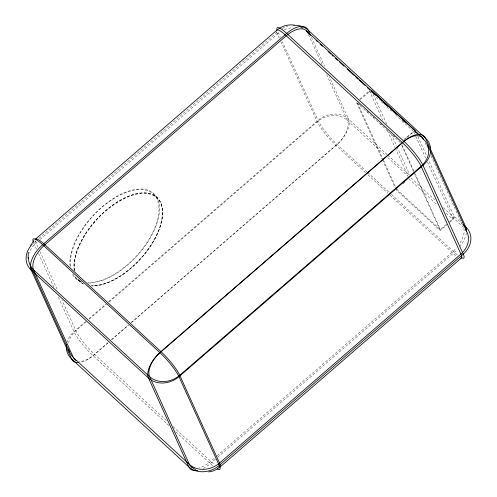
<?xml version="1.0" encoding="UTF-8"?>
<svg xmlns="http://www.w3.org/2000/svg" width="497" height="497" viewBox="0 0 497 497"><rect width="100%" height="100%" fill="white"/><g stroke="black" fill="none" stroke-linecap="round" stroke-linejoin="round"><path stroke-width="0.37" stroke-dasharray="2.48 1.86" d="M34.312 242.437L36.039 240.933M38.921 238.436L277.767 31.634L280.327 37.269M37.244 241.983L36.07 242.996A21.943 18.339 -24.4 0 0 29.286 253.159M40.17 239.442L277.45 34.001A21.943 18.339 -24.4 0 1 278.972 32.783M85.527 321.689L73.991 331.679A22.185 18.544 -24.4 0 0 67.157 341.861M88.988 318.689L105.718 304.201M108.601 301.704L318.024 120.38A22.185 18.544 -24.4 0 1 348.478 118.963L387.169 154.586M86.435 321.64L75.886 330.772A21.943 18.339 -24.4 0 0 68.4 344.483M89.367 319.105L106.352 304.394M109.284 301.859L317.266 121.777A21.943 18.339 -24.4 0 1 347.391 120.373L385.448 155.418M359.704 99.108L369.346 90.758L371.613 92.846M360.3 99.58L369.706 91.436M107.986 342.644L92.989 355.628A22.185 11.481 -47.4 0 1 79.855 362.475M111.446 339.644L128.176 325.162M131.065 322.665L337.022 144.335A22.185 11.481 -47.4 0 0 348.478 118.963L329.312 76.706M108.153 342.8L94.678 354.467A21.943 11.356 -47.4 0 1 78.774 361.313M111.67 339.755L128.661 325.044M131.587 322.503L336.059 145.466A21.943 11.356 -47.4 0 0 347.391 120.373L326.367 74.028M403.906 139.806L413.554 131.456L405.049 123.629M405.67 138.557L406.714 137.65M407.236 137.197L413.51 131.767M397.277 188.829L396.121 189.829L440.323 230.533L446.679 225.029M403.055 183.822L405.366 181.821M396.625 189.276L440.423 229.608L446.536 224.315M449.592 221.668L454.171 217.698A20.004 10.35 -47.4 0 0 453.544 215.213L428.812 160.699M449.574 222.526L453.04 219.519A21.943 11.356 -47.4 0 0 452.376 217.04L427.55 162.326M214.232 458.265L210.716 461.309A21.943 11.356 -47.4 0 1 199.322 467.752M217.158 455.724L452.09 252.308A21.943 11.356 -47.4 0 0 456.389 248.003M215.493 459.153L210.299 463.651A22.185 11.481 -47.4 0 1 203.155 468.497M217.798 457.153L454.333 252.352A22.185 11.481 -47.4 0 0 457.122 249.705M376.148 97.021L378.416 99.108M381.249 101.711L384.647 104.842M386.914 106.93L391.45 111.104M395.419 114.757L404.483 123.107M358.791 103.792L361.493 106.277M366.898 111.26L368.526 112.751M372.849 116.733L373.93 117.733M380.422 123.703L381.503 124.704M393.4 135.656L395.022 137.147M400.501 142.757L356.299 102.053L382.1 158.934M387.741 155.114L409.36 175.019M454.618 216.692L461.651 223.172M410.913 177.864L434.707 199.775M443.361 207.74L454.171 217.698M387.722 157.512L408.167 176.342L395.444 148.28M452.376 217.04L463.428 227.216L430.936 155.592M408.838 178.821L437.174 204.907M446.238 213.256L453.04 219.519M367.059 171.987L337.022 144.335A22.185 4.069 49.1 0 1 318.024 120.38L282.24 41.499M367.625 172.509L389.163 192.339M391.431 194.426L454.333 252.352A22.185 4.069 49.1 0 0 457.774 255.303M365.637 172.701L336.059 145.466A21.943 4.019 49.1 0 1 317.266 121.777L280.954 41.723M367.91 174.795L387.822 193.128M390.095 195.222L452.09 252.308A21.943 4.019 49.1 0 0 456.83 256.222M154.033 194.756L157.717 198.148M75.351 277.338L79.035 280.73M166.346 420.456L94.678 354.467A21.943 4.019 49.1 0 1 75.886 330.772L61.87 299.877M173.173 426.737L210.716 461.309A21.943 4.019 49.1 0 0 214.567 464.571M168.924 425.556L92.989 355.628A22.185 4.069 49.1 0 1 73.991 331.679L58.012 296.46M175.727 431.818L210.299 463.651A22.185 4.069 49.1 0 0 212.648 465.714M425.202 142.95L427.432 147.864M417.822 136.47L426.674 155.99M413.554 131.456L415.461 135.669M415.778 136.371L425.643 158.114M401.905 144.695L413.808 170.931M415.057 173.689L440.423 229.608M401.781 145.565L413.566 171.546M413.883 172.248L440.323 230.533M373.104 94.119L386.846 124.405M391.12 133.83L396.612 145.944M396.923 146.615L409.745 174.888M369.346 90.758L382.715 120.218M387.486 130.742L395.121 147.578M357.48 102.985L383.156 159.593M383.473 160.282L395.68 187.201M382.423 159.636L395.165 187.723M311.42 37.263L324.516 66.138M308.531 34.703L322.224 64.896M279.364 38.213L277.45 34.001A21.943 4.019 49.1 0 1 276.612 31.473M37.983 247.208L36.07 242.996A21.943 4.019 49.1 0 1 35.237 240.467M39.89 251.42L57.416 290.043M33.734 242.934L36.61 249.27M38.524 253.501L53.862 287.303M74.239 270.269A57.056 29.528 -47.4 0 1 124.598 197.936A57.056 29.528 -47.4 0 1 159.152 229.415A57.056 29.528 -47.4 0 1 91.305 285.818M82.962 283.669A57.056 29.528 -47.4 0 1 77.221 278.488M70.015 266.125A57.683 29.851 -47.4 0 1 121.628 193.898A57.683 29.851 -47.4 0 1 156.133 225.65A57.683 29.851 -47.4 0 1 88.404 283.048M81.073 281.774A57.683 29.851 -47.4 0 1 71.823 273.164M74.91 270.989A56.54 29.261 -47.4 0 1 123.796 198.856A56.54 29.261 -47.4 0 1 159.139 228.993A56.54 29.261 -47.4 0 1 91.964 285.526M81.154 281.936A56.54 29.261 -47.4 0 1 78.924 279.83M31.081 245.611A22.185 18.544 -24.4 0 1 32.616 243.959M466.372 233.006A22.185 11.481 -47.4 0 1 460.141 246.195M282.172 28.565A22.185 18.544 -24.4 0 1 287.887 26.223M284.421 29.696A21.943 18.339 -24.4 0 1 293.031 27.739M463.807 228.26A21.943 11.356 -47.4 0 1 460.203 242.797M74.326 270.349A57.056 29.528 -47.4 0 1 124.679 198.011A57.056 29.528 -47.4 0 1 159.239 229.496A57.056 29.528 -47.4 0 1 91.392 285.899M83.713 284.079A57.056 29.528 -47.4 0 1 77.308 278.568M70.555 266.286A57.056 29.528 -47.4 0 1 121.554 194.358A57.056 29.528 -47.4 0 1 155.443 226.396A57.056 29.528 -47.4 0 1 87.708 282.507M80.029 280.687A57.056 29.528 -47.4 0 1 72.916 274.009"/><path stroke-width="0.75" d="M28.317 252.389L28.099 258.247M30.634 245.381L33.877 240.741M35.598 239.063L276.978 30.068M461.402 257.986L220.047 466.969L216.58 469.41L212.797 471.081L208.783 471.945M278.326 29.087C282.824 25.738 288.564 24.291 294.118 25.08M299.144 26.248L302.853 28.087M195.538 469.671L191.426 466.931M422.431 137.675L306.394 30.833M308.14 33.119L310.414 35.212M316.104 40.45L317.241 41.499M320.087 44.121L322.36 46.215M328.051 51.452L330.896 54.067M332.033 55.117L333.17 56.167M335.444 58.261L337.718 60.354M339.426 61.926L343.974 66.113M347.391 69.257L354.212 75.544M355.349 76.588L358.194 79.209M359.331 80.259L365.022 85.496M367.295 87.59L370.141 90.205M371.278 91.255L375.825 95.443M379.242 98.586L382.087 101.208M383.224 102.252L387.772 106.445M390.617 109.06L396.308 114.298M402.564 120.063L405.403 122.678M414.504 131.059L417.35 133.681M422.469 138.39L423.606 139.44A21.943 18.339 -24.4 0 1 421.114 166.278L460.93 254.06A21.943 4.019 49.1 0 1 460.974 258.129M463.31 224.694L465.788 226.98A22.185 11.481 -47.4 0 1 466.515 231.639M427.544 145.112L466.658 231.372M415.989 132.432L415.076 130.413L371.271 90.081L372.191 92.1M310.457 35.15L308.221 30.218A22.185 18.544 -24.4 0 0 293.895 25.291M30.342 265.678L69.456 351.938M197.837 470.379A22.185 11.481 -47.4 0 1 188.779 466.832L71.462 358.815L31.212 270.07A22.185 18.544 -24.4 0 1 31.081 245.611M66.542 344.533A22.185 18.544 -24.4 0 0 71.462 358.815A22.185 11.481 -47.4 0 0 78.557 362.605M33.461 242.312A22.185 4.069 49.1 0 1 42.667 244.698L159.978 352.721A22.185 4.069 49.1 0 1 178.976 376.67L219.233 465.416A22.185 4.069 49.1 0 1 217.146 468.888M277.109 29.907A22.185 4.069 49.1 0 1 286.701 33.405L404.011 141.421A22.185 4.069 49.1 0 1 423.009 165.377L463.266 254.116A22.185 4.069 49.1 0 1 462.135 258.024M423.606 139.44A21.943 11.356 -47.4 0 0 402.322 142.589L160.941 351.584A21.943 11.356 -47.4 0 0 149.609 376.676L189.425 464.453A21.943 11.356 -47.4 0 0 192.407 467.503M307.575 32.597A21.943 11.356 -47.4 0 0 286.284 35.747L44.91 244.741A21.943 11.356 -47.4 0 0 33.572 269.834L73.394 357.61A21.943 11.356 -47.4 0 0 76.37 360.66M28.534 257.415A21.943 18.339 -24.4 0 0 33.572 269.834L149.609 376.676A21.943 18.339 -24.4 0 0 179.734 375.278L421.114 166.278A21.943 4.019 49.1 0 0 402.322 142.589L286.284 35.747A21.943 4.019 49.1 0 0 276.587 30.851M68.592 348.969A21.943 18.339 -24.4 0 0 73.394 357.61L189.425 464.453A21.943 18.339 -24.4 0 0 219.55 463.055L460.93 254.06A21.943 18.339 -24.4 0 0 465.304 229.272M218.779 467.031A21.943 4.019 49.1 0 0 219.55 463.055L179.734 375.278A21.943 4.019 49.1 0 0 160.941 351.584L44.91 244.741A21.943 4.019 49.1 0 0 35.206 239.846M286.701 33.405L42.667 244.698A22.185 11.481 -47.4 0 0 31.212 270.07L148.522 378.087L188.779 466.832A22.185 18.544 -24.4 0 0 219.233 465.416L463.266 254.116A22.185 18.544 -24.4 0 0 465.788 226.98L425.538 138.241L308.221 30.218A22.185 11.481 -47.4 0 0 286.701 33.405M404.011 141.421L159.978 352.721A22.185 11.481 -47.4 0 0 148.522 378.087A22.185 18.544 -24.4 0 0 178.976 376.67L423.009 165.377A22.185 18.544 -24.4 0 0 425.538 138.241A22.185 11.481 -47.4 0 0 404.011 141.421"/></g></svg>
